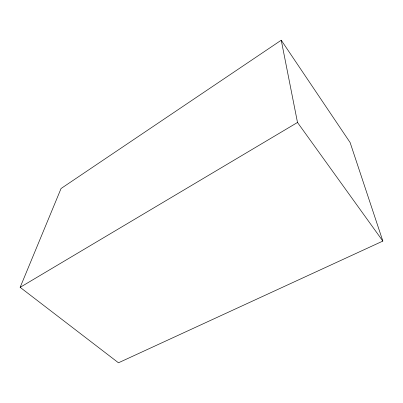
<?xml version="1.0" encoding="UTF-8"?>
<svg xmlns="http://www.w3.org/2000/svg" width="403" height="403" viewBox="0 0 403 403"><rect width="100%" height="100%" fill="white"/><g stroke="black" fill="none" stroke-linecap="round" stroke-linejoin="round"><path stroke-width="0.6" d="M20.15 287.334L61.06 188.518L281.239 40.209L350.116 142.521L382.85 241.08L118.467 362.791L20.15 287.334L297.5 122.467L281.239 40.209M297.5 122.467L382.85 241.08"/></g></svg>
